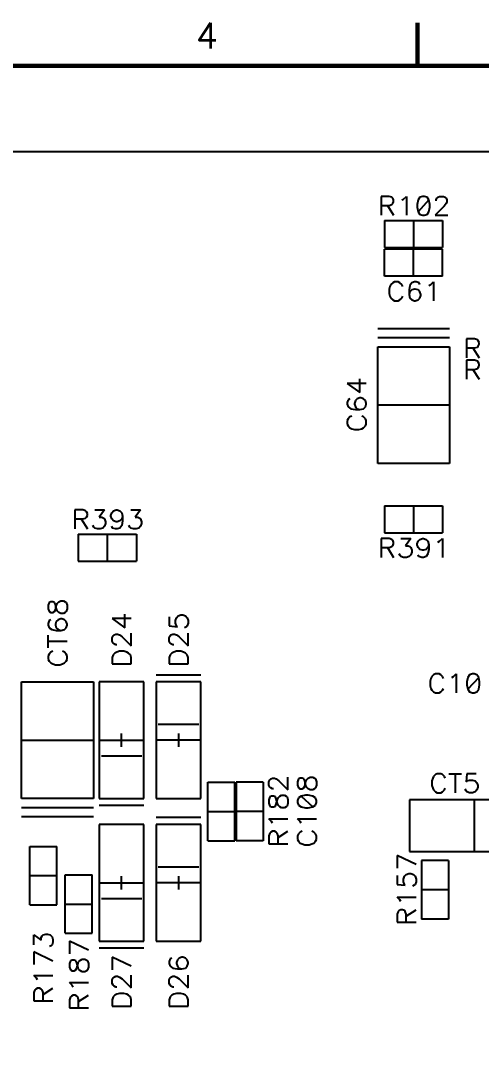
# Model space of a CAD drawing. Extents: x 295 to 953, y 10 to 290.
# Drawn here: x 641 to 694.4, y 171 to 290.2 of the extents above; entities that cross this region are included whole.
import ezdxf
from ezdxf.enums import TextEntityAlignment as Align

# ---------------------------------------------------------------- set-up
doc = ezdxf.new("R2010")
doc.units = 0
doc.header["$LTSCALE"] = 5
doc.header["$MEASUREMENT"] = 0
doc.layers.get('0').update_dxf_attribs({"linetype": 'CONTINUOUS', "lineweight": 25})
for name, color, linetype in [('DV-DPO-A6_BSK', 2, 'CONTINUOUS'), ('문자', 4, 'CONTINUOUS'), ('테두리', 3, 'CONTINUOUS')]:
    doc.layers.add(name, color=color, linetype=linetype)
doc.styles.get("Standard").update_dxf_attribs({"font": 'simplex.shx'})

# ---------------------------------------------------------------- blocks, each defined once
blk = doc.blocks.new('C')
at = {"layer": '테두리', "const_width": 0.5}
for points in [[(210, 290), (210, 285)], [(15, 285), (15, 15), (405, 15), (405, 285), (15, 285)]]:
    blk.add_lwpolyline(points, dxfattribs=at)
at = {"layer": '문자'}
blk.add_text('4', height=3, dxfattribs=at).set_placement((185.62, 288.5), align=Align.MIDDLE)

msp = doc.modelspace()

# ---------------------------------------------------------------- linework, layer by layer
at = {"layer": 'DV-DPO-A6_BSK', "color": 7}
for p, q in [((529.28, 275.1), (843.88, 275.1)), ((683.71, 269.89), (682.77, 269.89)), ((682.77, 269.89), (682.77, 267.7)), ((684.03, 269.79), (683.71, 269.89)), ((684.13, 269.68), (684.03, 269.79)), ((684.23, 269.48), (684.13, 269.68)), ((685.18, 269.48), (685.38, 269.58)), ((685.38, 269.58), (685.7, 269.89)), ((685.7, 269.89), (685.7, 267.7)), ((687.26, 269.79), (687.06, 269.48)), ((687.58, 269.89), (687.26, 269.79)), ((687.79, 269.89), (687.58, 269.89)), ((688.1, 269.79), (687.79, 269.89)), ((688.31, 269.48), (688.1, 269.79)), ((689.15, 269.48), (689.25, 269.68)), ((689.25, 269.68), (689.36, 269.79)), ((689.36, 269.79), (689.56, 269.89)), ((689.56, 269.89), (689.99, 269.89)), ((689.99, 269.89), (690.19, 269.79)), ((690.19, 269.79), (690.3, 269.68)), ((690.3, 269.68), (690.4, 269.48)), ((682.77, 268.85), (683.71, 268.85)), ((683.51, 268.85), (684.23, 267.7)), ((683.71, 268.85), (684.03, 268.95)), ((684.03, 268.95), (684.13, 269.05)), ((684.13, 269.05), (684.23, 269.27)), ((684.23, 269.27), (684.23, 269.48)), ((687.06, 269.48), (686.95, 268.95)), ((686.95, 268.95), (686.95, 268.64)), ((686.95, 268.64), (687.06, 268.12)), ((688.31, 269.48), (687.06, 268.12)), ((688.41, 268.95), (688.31, 269.48)), ((688.31, 268.12), (688.41, 268.64)), ((688.41, 268.64), (688.41, 268.95)), ((690.08, 268.74), (689.04, 267.7)), ((689.15, 269.37), (689.15, 269.48)), ((690.3, 269.05), (690.08, 268.74)), ((690.4, 269.27), (690.3, 269.05)), ((690.4, 269.48), (690.4, 269.27)), ((687.06, 268.12), (687.26, 267.81)), ((687.26, 267.81), (687.58, 267.7)), ((687.58, 267.7), (687.79, 267.7)), ((687.79, 267.7), (688.1, 267.81)), ((688.1, 267.81), (688.31, 268.12)), ((689.04, 267.7), (690.51, 267.7)), ((683.16, 267.09), (689.91, 267.09)), ((683.16, 267.09), (683.16, 263.96)), ((686.53, 267.09), (686.53, 263.96)), ((689.91, 267.09), (689.91, 263.96)), ((683.16, 263.96), (689.91, 263.96)), ((689.91, 263.78), (683.16, 263.78)), ((683.16, 260.66), (683.16, 263.78)), ((686.53, 260.66), (686.53, 263.78)), ((689.91, 260.66), (689.91, 263.78)), ((689.91, 260.66), (683.16, 260.66)), ((683.8, 259.47), (683.7, 259.16)), ((683.7, 259.16), (683.7, 258.63)), ((683.91, 259.68), (683.8, 259.47)), ((684.12, 259.89), (683.91, 259.68)), ((684.33, 260), (684.12, 259.89)), ((684.75, 260), (684.33, 260)), ((684.96, 259.89), (684.75, 260)), ((685.17, 259.68), (684.96, 259.89)), ((685.28, 259.47), (685.17, 259.68)), ((686.12, 259.58), (686.01, 259.06)), ((686.01, 259.06), (686.01, 258.53)), ((686.12, 258.84), (686.01, 258.53)), ((686.33, 259.89), (686.12, 259.58)), ((686.33, 259.06), (686.12, 258.84)), ((686.64, 260), (686.33, 259.89)), ((686.64, 259.16), (686.33, 259.06)), ((686.85, 260), (686.64, 260)), ((686.74, 259.16), (686.64, 259.16)), ((687.06, 259.06), (686.74, 259.16)), ((687.17, 259.89), (686.85, 260)), ((687.27, 258.84), (687.06, 259.06)), ((687.27, 259.68), (687.17, 259.89)), ((687.38, 258.53), (687.27, 258.84)), ((688.32, 259.58), (688.53, 259.68)), ((688.53, 259.68), (688.84, 260)), ((688.84, 260), (688.84, 257.79)), ((683.7, 258.63), (683.8, 258.32)), ((683.8, 258.32), (683.91, 258.11)), ((683.91, 258.11), (684.12, 257.9)), ((684.12, 257.9), (684.33, 257.79)), ((684.33, 257.79), (684.75, 257.79)), ((684.75, 257.79), (684.96, 257.9)), ((684.96, 257.9), (685.17, 258.11)), ((685.17, 258.11), (685.28, 258.32)), ((686.01, 258.53), (686.12, 258.11)), ((686.12, 258.11), (686.33, 257.9)), ((686.33, 257.9), (686.64, 257.79)), ((686.64, 257.79), (686.74, 257.79)), ((686.74, 257.79), (687.06, 257.9)), ((687.06, 257.9), (687.27, 258.11)), ((687.27, 258.11), (687.38, 258.43)), ((687.38, 258.43), (687.38, 258.53)), ((690.69, 254.55), (682.38, 254.55)), ((690.69, 253.51), (682.38, 253.51)), ((693.62, 253.38), (692.68, 253.38)), ((692.68, 253.38), (692.68, 251.19)), ((693.93, 253.28), (693.62, 253.38)), ((694.04, 253.17), (693.93, 253.28)), ((694.14, 252.97), (694.04, 253.17)), ((694.14, 252.76), (694.14, 252.97)), ((682.38, 238.95), (682.38, 252.47)), ((682.38, 252.47), (690.69, 252.47)), ((690.69, 252.47), (690.69, 238.95)), ((692.68, 252.34), (693.62, 252.34)), ((693.41, 252.34), (694.14, 251.19)), ((693.62, 252.34), (693.93, 252.44)), ((693.93, 252.44), (694.04, 252.54)), ((694.04, 252.54), (694.14, 252.76)), ((693.62, 250.91), (692.68, 250.91)), ((692.68, 250.91), (692.68, 248.71)), ((693.93, 250.8), (693.62, 250.91)), ((694.04, 250.69), (693.93, 250.8)), ((694.14, 250.49), (694.04, 250.69)), ((694.14, 250.28), (694.14, 250.49)), ((692.68, 249.86), (693.62, 249.86)), ((693.41, 249.86), (694.14, 248.71)), ((693.62, 249.86), (693.93, 249.97)), ((693.93, 249.97), (694.04, 250.07)), ((694.04, 250.07), (694.14, 250.28)), ((681.06, 248.23), (678.85, 248.23)), ((678.85, 248.23), (680.32, 247.18)), ((680.32, 247.18), (680.32, 248.75)), ((678.96, 246.34), (678.85, 246.03)), ((678.85, 246.03), (678.85, 245.81)), ((678.85, 245.81), (678.96, 245.5)), ((679.17, 246.44), (678.96, 246.34)), ((679.8, 246.24), (679.69, 245.92)), ((679.69, 245.92), (679.69, 245.81)), ((679.69, 245.81), (679.8, 245.5)), ((680.01, 246.44), (679.8, 246.24)), ((680.32, 246.55), (680.01, 246.44)), ((680.42, 246.55), (680.32, 246.55)), ((680.74, 246.44), (680.42, 246.55)), ((680.95, 246.24), (680.74, 246.44)), ((681.06, 245.92), (680.95, 246.24)), ((680.95, 245.5), (681.06, 245.81)), ((681.06, 245.81), (681.06, 245.92)), ((690.69, 245.71), (682.38, 245.71)), ((678.96, 245.5), (679.27, 245.29)), ((679.27, 245.29), (679.8, 245.19)), ((679.8, 245.5), (680.01, 245.29)), ((679.8, 245.19), (680.32, 245.19)), ((680.01, 245.29), (680.32, 245.19)), ((680.32, 245.19), (680.74, 245.29)), ((680.74, 245.29), (680.95, 245.5)), ((678.96, 244.14), (678.85, 243.93)), ((678.85, 243.93), (678.85, 243.51)), ((678.85, 243.51), (678.96, 243.3)), ((679.17, 244.35), (678.96, 244.14)), ((679.37, 244.45), (679.17, 244.35)), ((680.74, 244.35), (680.53, 244.45)), ((680.95, 244.14), (680.74, 244.35)), ((681.06, 243.93), (680.95, 244.14)), ((680.95, 243.3), (681.06, 243.51)), ((681.06, 243.51), (681.06, 243.93)), ((678.96, 243.3), (679.17, 243.09)), ((679.17, 243.09), (679.37, 242.98)), ((679.37, 242.98), (679.69, 242.88)), ((679.69, 242.88), (680.21, 242.88)), ((680.21, 242.88), (680.53, 242.98)), ((680.53, 242.98), (680.74, 243.09)), ((680.74, 243.09), (680.95, 243.3)), ((690.69, 238.95), (682.38, 238.95)), ((683.16, 234.07), (689.91, 234.07)), ((683.16, 234.07), (683.16, 230.94)), ((686.53, 234.07), (686.53, 230.94)), ((689.91, 234.07), (689.91, 230.94)), ((648.21, 233.57), (647.28, 233.57)), ((647.28, 233.57), (647.28, 231.38)), ((648.53, 233.47), (648.21, 233.57)), ((648.21, 232.53), (648.53, 232.63)), ((648.64, 233.36), (648.53, 233.47)), ((648.53, 232.63), (648.64, 232.73)), ((648.74, 233.15), (648.64, 233.36)), ((648.64, 232.73), (648.74, 232.94)), ((648.74, 232.94), (648.74, 233.15)), ((649.58, 233.57), (650.72, 233.57)), ((650.72, 233.57), (650.1, 232.73)), ((650.1, 232.73), (650.41, 232.73)), ((650.41, 232.73), (650.62, 232.63)), ((650.62, 232.63), (650.72, 232.53)), ((651.46, 232.94), (651.56, 233.26)), ((651.46, 232.84), (651.46, 232.94)), ((651.56, 232.53), (651.46, 232.84)), ((651.56, 233.26), (651.77, 233.47)), ((651.77, 233.47), (652.08, 233.57)), ((652.08, 233.57), (652.19, 233.57)), ((652.19, 233.57), (652.5, 233.47)), ((652.5, 233.47), (652.71, 233.26)), ((652.71, 233.26), (652.81, 232.84)), ((652.81, 232.84), (652.71, 232.53)), ((652.81, 232.84), (652.81, 232.32)), ((653.76, 233.57), (654.9, 233.57)), ((654.9, 233.57), (654.28, 232.73)), ((654.28, 232.73), (654.59, 232.73)), ((654.59, 232.73), (654.8, 232.63)), ((654.8, 232.63), (654.9, 232.53)), ((647.28, 232.53), (648.21, 232.53)), ((648.01, 232.53), (648.74, 231.38)), ((649.47, 231.58), (649.36, 231.79)), ((649.58, 231.48), (649.47, 231.58)), ((649.89, 231.38), (649.58, 231.48)), ((650.51, 231.48), (650.2, 231.38)), ((650.72, 231.69), (650.51, 231.48)), ((650.72, 232.53), (650.83, 232.21)), ((650.83, 232.01), (650.72, 231.69)), ((650.83, 232.21), (650.83, 232.01)), ((651.77, 232.32), (651.56, 232.53)), ((651.66, 231.48), (651.56, 231.69)), ((651.98, 231.38), (651.66, 231.48)), ((652.08, 232.21), (651.77, 232.32)), ((652.19, 232.21), (652.08, 232.21)), ((652.5, 232.32), (652.19, 232.21)), ((652.5, 231.48), (652.19, 231.38)), ((652.71, 232.53), (652.5, 232.32)), ((652.71, 231.79), (652.5, 231.48)), ((652.81, 232.32), (652.71, 231.79)), ((653.65, 231.58), (653.54, 231.79)), ((653.76, 231.48), (653.65, 231.58)), ((654.07, 231.38), (653.76, 231.48)), ((654.69, 231.48), (654.38, 231.38)), ((654.9, 231.69), (654.69, 231.48)), ((654.9, 232.53), (655.01, 232.21)), ((655.01, 232.01), (654.9, 231.69)), ((655.01, 232.21), (655.01, 232.01)), ((647.66, 230.76), (654.42, 230.76)), ((647.66, 230.76), (647.66, 227.64)), ((650.2, 231.38), (649.89, 231.38)), ((651.03, 230.76), (651.03, 227.64)), ((652.19, 231.38), (651.98, 231.38)), ((654.38, 231.38), (654.07, 231.38)), ((654.42, 230.76), (654.42, 227.64)), ((683.71, 230.27), (682.77, 230.27)), ((682.77, 230.27), (682.77, 228.08)), ((683.16, 230.94), (689.91, 230.94)), ((684.03, 230.16), (683.71, 230.27)), ((685.07, 230.27), (686.22, 230.27)), ((686.22, 230.27), (685.59, 229.43)), ((687.26, 230.16), (687.58, 230.27)), ((687.58, 230.27), (687.69, 230.27)), ((687.69, 230.27), (688, 230.16)), ((689.56, 229.96), (689.88, 230.27)), ((689.88, 230.27), (689.88, 228.08)), ((682.77, 229.23), (683.71, 229.23)), ((683.51, 229.23), (684.23, 228.08)), ((683.71, 229.23), (684.03, 229.33)), ((684.13, 230.06), (684.03, 230.16)), ((684.03, 229.33), (684.13, 229.43)), ((684.23, 229.85), (684.13, 230.06)), ((684.13, 229.43), (684.23, 229.64)), ((684.23, 229.64), (684.23, 229.85)), ((685.59, 229.43), (685.91, 229.43)), ((685.91, 229.43), (686.12, 229.33)), ((686.12, 229.33), (686.22, 229.23)), ((686.22, 229.23), (686.33, 228.91)), ((686.95, 229.64), (687.06, 229.96)), ((686.95, 229.54), (686.95, 229.64)), ((687.06, 229.23), (686.95, 229.54)), ((687.06, 229.96), (687.26, 230.16)), ((687.26, 229.01), (687.06, 229.23)), ((687.58, 228.91), (687.26, 229.01)), ((688, 229.01), (687.69, 228.91)), ((688, 230.16), (688.21, 229.96)), ((688.21, 229.23), (688, 229.01)), ((688.21, 229.96), (688.31, 229.54)), ((688.31, 229.54), (688.21, 229.23)), ((688.31, 229.01), (688.21, 228.49)), ((688.31, 229.54), (688.31, 229.01)), ((689.36, 229.85), (689.56, 229.96)), ((684.97, 228.28), (684.86, 228.49)), ((685.07, 228.18), (684.97, 228.28)), ((685.38, 228.08), (685.07, 228.18)), ((685.7, 228.08), (685.38, 228.08)), ((686.01, 228.18), (685.7, 228.08)), ((686.22, 228.39), (686.01, 228.18)), ((686.33, 228.7), (686.22, 228.39)), ((686.33, 228.91), (686.33, 228.7)), ((687.16, 228.18), (687.06, 228.39)), ((687.48, 228.08), (687.16, 228.18)), ((687.69, 228.08), (687.48, 228.08)), ((687.69, 228.91), (687.58, 228.91)), ((688, 228.18), (687.69, 228.08)), ((688.21, 228.49), (688, 228.18)), ((647.66, 227.64), (654.42, 227.64)), ((645.44, 222.95), (645.65, 223.06)), ((645.65, 223.06), (645.97, 223.06)), ((645.97, 223.06), (646.17, 222.95)), ((644.29, 222.85), (644.19, 222.54)), ((644.19, 222.54), (644.19, 222.12)), ((644.19, 222.12), (644.29, 221.8)), ((644.5, 222.95), (644.29, 222.85)), ((644.71, 222.95), (644.5, 222.95)), ((644.92, 222.85), (644.71, 222.95)), ((645.03, 222.64), (644.92, 222.85)), ((644.92, 221.8), (645.03, 222.01)), ((645.13, 222.22), (645.03, 222.64)), ((645.03, 222.01), (645.13, 222.43)), ((645.13, 222.43), (645.24, 222.75)), ((645.24, 221.91), (645.13, 222.22)), ((645.24, 222.75), (645.44, 222.95)), ((645.44, 221.7), (645.24, 221.91)), ((646.17, 222.95), (646.28, 222.85)), ((646.28, 222.85), (646.39, 222.54)), ((646.39, 222.12), (646.28, 221.8)), ((646.39, 222.54), (646.39, 222.12)), ((644.29, 220.76), (644.19, 220.44)), ((644.29, 221.8), (644.5, 221.7)), ((644.5, 220.86), (644.29, 220.76)), ((644.5, 221.7), (644.71, 221.7)), ((644.71, 221.7), (644.92, 221.8)), ((645.13, 220.65), (645.03, 220.34)), ((645.34, 220.86), (645.13, 220.65)), ((645.65, 220.97), (645.34, 220.86)), ((645.65, 221.6), (645.44, 221.7)), ((645.97, 221.6), (645.65, 221.6)), ((645.76, 220.97), (645.65, 220.97)), ((646.07, 220.86), (645.76, 220.97)), ((646.17, 221.7), (645.97, 221.6)), ((646.28, 220.65), (646.07, 220.86)), ((646.28, 221.8), (646.17, 221.7)), ((646.39, 220.34), (646.28, 220.65)), ((653.82, 220.99), (651.61, 220.99)), ((651.61, 220.99), (653.08, 219.94)), ((653.08, 219.94), (653.08, 221.51)), ((658.21, 221.19), (658.21, 220.14)), ((658.95, 220.78), (659.05, 221.09)), ((658.95, 220.46), (658.95, 220.78)), ((659.05, 221.09), (659.26, 221.3)), ((659.26, 221.3), (659.57, 221.41)), ((659.57, 221.41), (659.79, 221.41)), ((659.79, 221.41), (660.1, 221.3)), ((660.1, 221.3), (660.31, 221.09)), ((660.31, 221.09), (660.42, 220.78)), ((660.42, 220.78), (660.42, 220.46)), ((644.19, 220.44), (644.19, 220.24)), ((644.19, 220.24), (644.29, 219.92)), ((644.29, 219.92), (644.61, 219.72)), ((644.61, 219.72), (645.13, 219.61)), ((645.03, 220.34), (645.03, 220.24)), ((645.03, 220.24), (645.13, 219.92)), ((645.13, 219.92), (645.34, 219.72)), ((645.13, 219.61), (645.65, 219.61)), ((645.34, 219.72), (645.65, 219.61)), ((645.65, 219.61), (646.07, 219.72)), ((646.07, 219.72), (646.28, 219.92)), ((646.28, 219.92), (646.39, 220.24)), ((646.39, 220.24), (646.39, 220.34)), ((658.21, 220.14), (659.16, 220.05)), ((659.05, 220.14), (658.95, 220.46)), ((659.16, 220.05), (659.05, 220.14)), ((660.21, 220.05), (660, 219.94)), ((660.31, 220.14), (660.21, 220.05)), ((660.42, 220.46), (660.31, 220.14)), ((644.19, 217.62), (644.19, 219.09)), ((644.19, 218.36), (646.39, 218.36)), ((651.61, 218.78), (651.72, 219)), ((651.61, 218.36), (651.61, 218.78)), ((651.72, 218.16), (651.61, 218.36)), ((651.72, 219), (651.82, 219.1)), ((651.82, 219.1), (652.03, 219.2)), ((652.03, 219.2), (652.24, 219.2)), ((652.24, 219.2), (652.45, 219.1)), ((652.45, 219.1), (652.77, 218.89)), ((652.77, 218.89), (653.82, 217.84)), ((653.82, 217.84), (653.82, 219.31)), ((658.21, 218.78), (658.32, 219)), ((658.21, 218.36), (658.21, 218.78)), ((658.32, 218.16), (658.21, 218.36)), ((658.32, 219), (658.42, 219.1)), ((658.42, 219.1), (658.63, 219.2)), ((658.63, 219.2), (658.84, 219.2)), ((658.84, 219.2), (659.05, 219.1)), ((659.05, 219.1), (659.37, 218.89)), ((659.37, 218.89), (660.42, 217.84)), ((660.42, 217.84), (660.42, 219.31)), ((644.5, 217.1), (644.29, 216.89)), ((644.71, 217.21), (644.5, 217.1)), ((646.07, 217.1), (645.86, 217.21)), ((646.28, 216.89), (646.07, 217.1)), ((651.82, 218.05), (651.72, 218.16)), ((652.03, 217.95), (651.82, 218.05)), ((652.13, 217.11), (651.93, 217)), ((652.13, 217.95), (652.03, 217.95)), ((652.45, 217.21), (652.13, 217.11)), ((652.97, 217.21), (652.45, 217.21)), ((653.29, 217.11), (652.97, 217.21)), ((653.5, 217), (653.29, 217.11)), ((658.42, 218.05), (658.32, 218.16)), ((658.63, 217.95), (658.42, 218.05)), ((658.74, 217.11), (658.53, 217)), ((658.74, 217.95), (658.63, 217.95)), ((659.05, 217.21), (658.74, 217.11)), ((659.57, 217.21), (659.05, 217.21)), ((659.89, 217.11), (659.57, 217.21)), ((660.1, 217), (659.89, 217.11)), ((644.29, 216.89), (644.19, 216.68)), ((644.19, 216.68), (644.19, 216.26)), ((644.19, 216.26), (644.29, 216.06)), ((644.29, 216.06), (644.5, 215.85)), ((646.07, 215.85), (646.28, 216.06)), ((646.39, 216.68), (646.28, 216.89)), ((646.28, 216.06), (646.39, 216.26)), ((646.39, 216.26), (646.39, 216.68)), ((651.72, 216.79), (651.61, 216.47)), ((651.61, 216.47), (651.61, 215.74)), ((651.93, 217), (651.72, 216.79)), ((653.71, 216.79), (653.5, 217)), ((653.82, 216.47), (653.71, 216.79)), ((653.82, 215.74), (653.82, 216.47)), ((658.32, 216.79), (658.21, 216.47)), ((658.21, 216.47), (658.21, 215.74)), ((658.53, 217), (658.32, 216.79)), ((660.31, 216.79), (660.1, 217)), ((660.42, 216.47), (660.31, 216.79)), ((660.42, 215.74), (660.42, 216.47)), ((644.5, 215.85), (644.71, 215.74)), ((644.71, 215.74), (645.03, 215.63)), ((645.03, 215.63), (645.55, 215.63)), ((645.55, 215.63), (645.86, 215.74)), ((645.86, 215.74), (646.07, 215.85)), ((651.61, 215.74), (653.82, 215.74)), ((658.21, 215.74), (660.42, 215.74)), ((641.1, 200.15), (641.1, 213.67)), ((641.1, 213.67), (649.42, 213.67)), ((649.42, 213.67), (649.42, 200.15)), ((650.09, 213.67), (650.09, 200.15)), ((655.29, 213.67), (650.09, 213.67)), ((655.29, 200.15), (655.29, 213.67)), ((661.89, 214.45), (656.69, 214.45)), ((656.69, 213.67), (656.69, 200.15)), ((661.89, 213.67), (656.69, 213.67)), ((661.89, 200.15), (661.89, 213.67)), ((688.55, 214.06), (688.45, 213.75)), ((688.45, 213.75), (688.45, 213.22)), ((688.66, 214.27), (688.55, 214.06)), ((688.86, 214.48), (688.66, 214.27)), ((689.07, 214.58), (688.86, 214.48)), ((689.49, 214.58), (689.07, 214.58)), ((689.7, 214.48), (689.49, 214.58)), ((689.91, 214.27), (689.7, 214.48)), ((690.01, 214.06), (689.91, 214.27)), ((690.96, 214.17), (691.16, 214.27)), ((691.16, 214.27), (691.48, 214.58)), ((691.48, 214.58), (691.48, 212.39)), ((692.84, 214.17), (692.73, 213.65)), ((692.73, 213.65), (692.73, 213.33)), ((693.04, 214.48), (692.84, 214.17)), ((694.09, 214.17), (692.84, 212.81)), ((693.36, 214.58), (693.04, 214.48)), ((693.56, 214.58), (693.36, 214.58)), ((693.88, 214.48), (693.56, 214.58)), ((694.09, 214.17), (693.88, 214.48)), ((694.19, 213.65), (694.09, 214.17)), ((694.19, 213.33), (694.19, 213.65)), ((688.45, 213.22), (688.55, 212.91)), ((688.55, 212.91), (688.66, 212.7)), ((688.66, 212.7), (688.86, 212.5)), ((688.86, 212.5), (689.07, 212.39)), ((689.07, 212.39), (689.49, 212.39)), ((689.49, 212.39), (689.7, 212.5)), ((689.7, 212.5), (689.91, 212.7)), ((689.91, 212.7), (690.01, 212.91)), ((692.73, 213.33), (692.84, 212.81)), ((692.84, 212.81), (693.04, 212.5)), ((693.04, 212.5), (693.36, 212.39)), ((693.36, 212.39), (693.56, 212.39)), ((693.56, 212.39), (693.88, 212.5)), ((693.88, 212.5), (694.09, 212.81)), ((694.09, 212.81), (694.19, 213.33)), ((661.63, 208.73), (656.95, 208.73)), ((652.69, 206.13), (652.69, 207.69)), ((659.29, 207.69), (659.29, 206.13)), ((641.1, 206.91), (649.42, 206.91)), ((650.09, 206.91), (655.29, 206.91)), ((661.89, 206.91), (656.69, 206.91)), ((650.35, 205.09), (655.03, 205.09)), ((689.07, 202.92), (688.86, 202.72)), ((689.28, 203.03), (689.07, 202.92)), ((689.7, 203.03), (689.28, 203.03)), ((689.91, 202.92), (689.7, 203.03)), ((690.12, 202.72), (689.91, 202.92)), ((690.64, 203.03), (692.11, 203.03)), ((691.37, 203.03), (691.37, 200.83)), ((692.73, 203.03), (692.63, 202.09)), ((693.78, 203.03), (692.73, 203.03)), ((662.68, 195.27), (662.68, 202.04)), ((662.68, 202.04), (665.81, 202.04)), ((665.81, 195.27), (665.81, 202.04)), ((665.99, 202.04), (665.99, 195.27)), ((669.11, 202.04), (665.99, 202.04)), ((669.11, 202.04), (669.11, 195.27)), ((669.78, 202.1), (669.89, 202.31)), ((669.78, 201.69), (669.78, 202.1)), ((669.89, 201.48), (669.78, 201.69)), ((669.89, 202.31), (669.99, 202.42)), ((669.99, 202.42), (670.2, 202.53)), ((670.2, 202.53), (670.41, 202.53)), ((670.41, 202.53), (670.62, 202.42)), ((670.62, 202.42), (670.93, 202.21)), ((670.93, 202.21), (671.98, 201.16)), ((671.98, 201.16), (671.98, 202.62)), ((673.19, 202.42), (673.09, 202.1)), ((673.09, 202.1), (673.09, 201.69)), ((673.09, 201.69), (673.19, 201.38)), ((673.4, 202.53), (673.19, 202.42)), ((673.61, 202.53), (673.4, 202.53)), ((673.82, 202.42), (673.61, 202.53)), ((673.92, 202.21), (673.82, 202.42)), ((673.82, 201.38), (673.92, 201.58)), ((674.02, 201.79), (673.92, 202.21)), ((673.92, 201.58), (674.02, 202)), ((674.02, 202), (674.13, 202.31)), ((674.13, 201.48), (674.02, 201.79)), ((674.13, 202.31), (674.34, 202.53)), ((674.34, 202.53), (674.55, 202.62)), ((674.55, 202.62), (674.86, 202.62)), ((674.86, 202.62), (675.07, 202.53)), ((675.07, 202.53), (675.17, 202.42)), ((675.17, 202.42), (675.28, 202.1)), ((675.28, 201.69), (675.17, 201.38)), ((675.28, 202.1), (675.28, 201.69)), ((688.76, 202.51), (688.65, 202.2)), ((688.65, 202.2), (688.65, 201.67)), ((688.65, 201.67), (688.76, 201.36)), ((688.86, 202.72), (688.76, 202.51)), ((690.22, 202.51), (690.12, 202.72)), ((692.63, 202.09), (692.73, 202.2)), ((692.73, 202.2), (693.04, 202.29)), ((693.04, 202.29), (693.36, 202.29)), ((693.36, 202.29), (693.67, 202.2)), ((693.67, 202.2), (693.88, 201.98)), ((693.88, 201.98), (693.99, 201.67)), ((693.99, 201.67), (693.99, 201.46)), ((669.99, 201.38), (669.89, 201.48)), ((670.09, 200.43), (669.89, 200.33)), ((670.2, 201.27), (669.99, 201.38)), ((670.31, 200.43), (670.09, 200.43)), ((670.31, 201.27), (670.2, 201.27)), ((670.52, 200.33), (670.31, 200.43)), ((670.83, 200.23), (671.04, 200.43)), ((671.04, 200.43), (671.24, 200.54)), ((671.24, 200.54), (671.56, 200.54)), ((671.56, 200.54), (671.76, 200.43)), ((671.76, 200.43), (671.87, 200.33)), ((673.19, 201.38), (673.4, 201.27)), ((673.5, 200.43), (673.19, 200.23)), ((673.4, 201.27), (673.61, 201.27)), ((674.02, 200.54), (673.5, 200.43)), ((673.5, 200.43), (674.86, 199.18)), ((673.61, 201.27), (673.82, 201.38)), ((674.34, 200.54), (674.02, 200.54)), ((674.34, 201.27), (674.13, 201.48)), ((674.55, 201.16), (674.34, 201.27)), ((674.86, 200.43), (674.34, 200.54)), ((674.86, 201.16), (674.55, 201.16)), ((675.07, 201.27), (674.86, 201.16)), ((675.17, 200.23), (674.86, 200.43)), ((675.17, 201.38), (675.07, 201.27)), ((688.76, 201.36), (688.86, 201.15)), ((688.86, 201.15), (689.07, 200.94)), ((689.07, 200.94), (689.28, 200.83)), ((689.28, 200.83), (689.7, 200.83)), ((689.7, 200.83), (689.91, 200.94)), ((689.91, 200.94), (690.12, 201.15)), ((690.12, 201.15), (690.22, 201.36)), ((692.63, 201.05), (692.52, 201.25)), ((692.73, 200.94), (692.63, 201.05)), ((693.04, 200.83), (692.73, 200.94)), ((693.36, 200.83), (693.04, 200.83)), ((693.67, 200.94), (693.36, 200.83)), ((693.88, 201.15), (693.67, 200.94)), ((693.99, 201.46), (693.88, 201.15)), ((649.42, 200.15), (641.1, 200.15)), ((650.09, 200.15), (655.29, 200.15)), ((650.09, 199.38), (655.29, 199.38)), ((656.69, 200.15), (661.89, 200.15)), ((669.89, 200.33), (669.78, 200.02)), ((669.78, 200.02), (669.78, 199.6)), ((669.78, 199.6), (669.89, 199.28)), ((669.89, 199.28), (670.09, 199.18)), ((670.31, 199.18), (670.52, 199.28)), ((670.62, 200.12), (670.52, 200.33)), ((670.52, 199.28), (670.62, 199.49)), ((670.72, 199.7), (670.62, 200.12)), ((670.62, 199.49), (670.72, 199.91)), ((670.72, 199.91), (670.83, 200.23)), ((670.83, 199.39), (670.72, 199.7)), ((671.04, 199.18), (670.83, 199.39)), ((671.87, 199.28), (671.76, 199.18)), ((671.87, 200.33), (671.98, 200.02)), ((671.98, 199.6), (671.87, 199.28)), ((671.98, 200.02), (671.98, 199.6)), ((673.19, 200.23), (673.09, 199.91)), ((673.09, 199.91), (673.09, 199.7)), ((673.09, 199.7), (673.19, 199.39)), ((673.19, 199.39), (673.5, 199.18)), ((674.86, 199.18), (675.17, 199.39)), ((675.28, 199.91), (675.17, 200.23)), ((675.17, 199.39), (675.28, 199.7)), ((675.28, 199.7), (675.28, 199.91)), ((686.08, 200), (686.08, 194.02)), ((690.75, 200), (686.08, 200)), ((691.53, 200), (690.75, 200)), ((692.96, 200), (691.53, 200)), ((694.13, 200), (692.96, 200)), ((693.61, 194.02), (693.61, 200)), ((698.55, 200), (694.13, 200)), ((641.1, 199.11), (649.42, 199.11)), ((641.1, 198.07), (649.42, 198.07)), ((662.68, 198.66), (665.81, 198.66)), ((669.11, 198.66), (665.99, 198.66)), ((670.09, 199.18), (670.31, 199.18)), ((671.24, 199.08), (671.04, 199.18)), ((671.56, 199.08), (671.24, 199.08)), ((671.76, 199.18), (671.56, 199.08)), ((673.5, 199.18), (674.02, 199.08)), ((674.02, 199.08), (674.34, 199.08)), ((674.34, 199.08), (674.86, 199.18)), ((650.09, 197.16), (650.09, 183.64)), ((655.29, 197.16), (650.09, 197.16)), ((655.29, 183.64), (655.29, 197.16)), ((661.89, 197.94), (656.69, 197.94)), ((656.69, 197.16), (656.69, 183.64)), ((661.89, 197.16), (656.69, 197.16)), ((661.89, 183.64), (661.89, 197.16)), ((670.09, 197.51), (669.78, 197.82)), ((669.78, 197.82), (671.98, 197.82)), ((670.2, 197.3), (670.09, 197.51)), ((673.4, 197.51), (673.09, 197.82)), ((673.09, 197.82), (675.28, 197.82)), ((673.5, 197.3), (673.4, 197.51)), ((669.89, 196.15), (669.78, 195.84)), ((669.78, 195.84), (669.78, 194.9)), ((669.99, 196.25), (669.89, 196.15)), ((670.2, 196.36), (669.99, 196.25)), ((670.41, 196.36), (670.2, 196.36)), ((670.62, 196.25), (670.41, 196.36)), ((670.72, 196.15), (670.62, 196.25)), ((670.83, 195.84), (670.72, 196.15)), ((670.83, 195.62), (671.98, 196.36)), ((670.83, 194.9), (670.83, 195.84)), ((673.19, 196.05), (673.09, 195.84)), ((673.09, 195.84), (673.09, 195.42)), ((673.4, 196.25), (673.19, 196.05)), ((673.61, 196.36), (673.4, 196.25)), ((674.97, 196.25), (674.76, 196.36)), ((675.17, 196.05), (674.97, 196.25)), ((675.28, 195.84), (675.17, 196.05)), ((675.28, 195.42), (675.28, 195.84)), ((642.05, 187.84), (642.05, 194.61)), ((642.05, 194.61), (645.17, 194.61)), ((645.17, 187.84), (645.17, 194.61)), ((662.68, 195.27), (665.81, 195.27)), ((669.11, 195.27), (665.99, 195.27)), ((669.78, 194.9), (671.98, 194.9)), ((673.09, 195.42), (673.19, 195.21)), ((673.19, 195.21), (673.4, 195)), ((673.4, 195), (673.61, 194.9)), ((673.61, 194.9), (673.92, 194.79)), ((673.92, 194.79), (674.44, 194.79)), ((674.44, 194.79), (674.76, 194.9)), ((674.76, 194.9), (674.97, 195)), ((674.97, 195), (675.17, 195.21)), ((675.17, 195.21), (675.28, 195.42)), ((686.84, 192.5), (684.64, 193.54)), ((684.64, 193.54), (684.64, 192.08)), ((686.08, 194.02), (690.75, 194.02)), ((690.75, 194.02), (691.53, 194.02)), ((691.53, 194.02), (692.96, 194.02)), ((692.96, 194.02), (694.13, 194.02)), ((694.13, 194.02), (698.55, 194.02)), ((661.63, 192.22), (656.95, 192.22)), ((687.45, 192.96), (687.45, 186.19)), ((690.57, 192.96), (687.45, 192.96)), ((690.57, 192.96), (690.57, 186.19)), ((642.05, 191.23), (645.17, 191.23)), ((646.17, 184.54), (646.17, 191.31)), ((646.17, 191.31), (649.3, 191.31)), ((649.3, 184.54), (649.3, 191.31)), ((652.69, 189.62), (652.69, 191.18)), ((659.29, 191.18), (659.29, 189.62)), ((684.64, 191.25), (684.64, 190.2)), ((685.38, 190.83), (685.47, 191.15)), ((685.47, 191.15), (685.69, 191.35)), ((685.69, 191.35), (686, 191.46)), ((686, 191.46), (686.21, 191.46)), ((686.21, 191.46), (686.52, 191.35)), ((686.52, 191.35), (686.73, 191.15)), ((686.73, 191.15), (686.84, 190.83)), ((650.09, 190.4), (655.29, 190.4)), ((661.89, 190.4), (656.69, 190.4)), ((684.64, 190.2), (685.58, 190.1)), ((685.38, 190.52), (685.38, 190.83)), ((685.47, 190.2), (685.38, 190.52)), ((685.58, 190.1), (685.47, 190.2)), ((686.62, 190.1), (686.42, 190)), ((686.73, 190.2), (686.62, 190.1)), ((686.84, 190.52), (686.73, 190.2)), ((686.84, 190.83), (686.84, 190.52)), ((650.35, 188.58), (655.03, 188.58)), ((684.95, 188.43), (684.64, 188.74)), ((684.64, 188.74), (686.84, 188.74)), ((690.57, 189.57), (687.45, 189.57)), ((642.05, 187.84), (645.17, 187.84)), ((646.17, 187.92), (649.3, 187.92)), ((685.06, 187.28), (684.85, 187.17)), ((685.06, 188.22), (684.95, 188.43)), ((685.27, 187.28), (685.06, 187.28)), ((685.47, 187.17), (685.27, 187.28)), ((685.69, 186.54), (686.84, 187.28)), ((684.75, 187.07), (684.64, 186.75)), ((684.64, 186.75), (684.64, 185.82)), ((684.85, 187.17), (684.75, 187.07)), ((685.58, 187.07), (685.47, 187.17)), ((685.69, 186.75), (685.58, 187.07)), ((685.69, 185.82), (685.69, 186.75)), ((690.57, 186.19), (687.45, 186.19)), ((684.64, 185.82), (686.84, 185.82)), ((642.54, 183.22), (642.54, 184.36)), ((642.54, 184.36), (643.37, 183.74)), ((643.37, 184.05), (643.48, 184.26)), ((643.37, 183.74), (643.37, 184.05)), ((643.48, 184.26), (643.59, 184.36)), ((643.59, 184.36), (643.9, 184.46)), ((643.9, 184.46), (644.11, 184.46)), ((644.11, 184.46), (644.42, 184.36)), ((644.42, 184.36), (644.63, 184.15)), ((644.63, 184.15), (644.73, 183.84)), ((644.73, 183.84), (644.73, 183.53)), ((646.17, 184.54), (649.3, 184.54)), ((644.52, 183.11), (644.32, 183)), ((644.63, 183.22), (644.52, 183.11)), ((644.73, 183.53), (644.63, 183.22)), ((648.86, 182.59), (646.67, 183.64)), ((646.67, 183.64), (646.67, 182.18)), ((650.09, 183.64), (655.29, 183.64)), ((650.09, 182.87), (655.29, 182.87)), ((656.69, 183.64), (661.89, 183.64)), ((644.73, 181.33), (642.54, 182.38)), ((642.54, 182.38), (642.54, 180.92)), ((646.78, 181.34), (646.67, 181.03)), ((646.98, 181.45), (646.78, 181.34)), ((647.19, 181.45), (646.98, 181.45)), ((647.4, 181.34), (647.19, 181.45)), ((647.5, 181.13), (647.4, 181.34)), ((647.71, 181.24), (647.92, 181.45)), ((647.92, 181.45), (648.13, 181.55)), ((648.13, 181.55), (648.45, 181.55)), ((648.45, 181.55), (648.65, 181.45)), ((648.65, 181.45), (648.76, 181.34)), ((648.76, 181.34), (648.86, 181.03)), ((653.82, 180.73), (651.61, 181.78)), ((651.61, 181.78), (651.61, 180.32)), ((658.32, 181.57), (658.21, 181.26)), ((658.53, 181.68), (658.32, 181.57)), ((659.16, 181.47), (659.05, 181.15)), ((659.37, 181.68), (659.16, 181.47)), ((659.68, 181.78), (659.37, 181.68)), ((659.79, 181.78), (659.68, 181.78)), ((660.1, 181.68), (659.79, 181.78)), ((660.31, 181.47), (660.1, 181.68)), ((660.42, 181.15), (660.31, 181.47)), ((646.67, 181.03), (646.67, 180.61)), ((646.67, 180.61), (646.78, 180.3)), ((646.78, 180.3), (646.98, 180.19)), ((646.98, 180.19), (647.19, 180.19)), ((647.19, 180.19), (647.4, 180.3)), ((647.4, 180.3), (647.5, 180.51)), ((647.61, 180.71), (647.5, 181.13)), ((647.5, 180.51), (647.61, 180.92)), ((647.61, 180.92), (647.71, 181.24)), ((647.71, 180.4), (647.61, 180.71)), ((647.92, 180.19), (647.71, 180.4)), ((648.13, 180.09), (647.92, 180.19)), ((648.65, 180.19), (648.45, 180.09)), ((648.76, 180.3), (648.65, 180.19)), ((648.86, 180.61), (648.76, 180.3)), ((648.86, 181.03), (648.86, 180.61)), ((658.21, 181.26), (658.21, 181.05)), ((658.21, 181.05), (658.32, 180.73)), ((658.32, 180.73), (658.63, 180.52)), ((658.63, 180.52), (659.16, 180.42)), ((659.05, 181.15), (659.05, 181.05)), ((659.05, 181.05), (659.16, 180.73)), ((659.16, 180.73), (659.37, 180.52)), ((659.16, 180.42), (659.68, 180.42)), ((659.37, 180.52), (659.68, 180.42)), ((659.68, 180.42), (660.1, 180.52)), ((660.1, 180.52), (660.31, 180.73)), ((660.31, 180.73), (660.42, 181.05)), ((660.42, 181.05), (660.42, 181.15)), ((642.85, 179.35), (642.54, 179.66)), ((642.54, 179.66), (644.73, 179.66)), ((642.96, 179.14), (642.85, 179.35)), ((648.45, 180.09), (648.13, 180.09)), ((651.61, 179.16), (651.72, 179.37)), ((651.61, 178.74), (651.61, 179.16)), ((651.72, 179.37), (651.82, 179.48)), ((651.82, 179.48), (652.03, 179.58)), ((652.03, 179.58), (652.24, 179.58)), ((652.24, 179.58), (652.45, 179.48)), ((652.45, 179.48), (652.77, 179.27)), ((652.77, 179.27), (653.82, 178.22)), ((653.82, 178.22), (653.82, 179.68)), ((658.21, 179.16), (658.32, 179.37)), ((658.21, 178.74), (658.21, 179.16)), ((658.32, 179.37), (658.42, 179.48)), ((658.42, 179.48), (658.63, 179.58)), ((658.63, 179.58), (658.84, 179.58)), ((658.84, 179.58), (659.05, 179.48)), ((659.05, 179.48), (659.37, 179.27)), ((659.37, 179.27), (660.42, 178.22)), ((660.42, 178.22), (660.42, 179.68)), ((642.65, 177.99), (642.54, 177.67)), ((642.75, 178.09), (642.65, 177.99)), ((642.96, 178.2), (642.75, 178.09)), ((643.17, 178.2), (642.96, 178.2)), ((643.37, 178.09), (643.17, 178.2)), ((643.48, 177.99), (643.37, 178.09)), ((643.59, 177.67), (643.48, 177.99)), ((643.59, 177.46), (644.73, 178.2)), ((646.98, 178.52), (646.67, 178.84)), ((646.67, 178.84), (648.86, 178.84)), ((647.09, 178.32), (646.98, 178.52)), ((651.72, 178.53), (651.61, 178.74)), ((651.82, 178.43), (651.72, 178.53)), ((652.03, 178.32), (651.82, 178.43)), ((652.13, 178.32), (652.03, 178.32)), ((658.32, 178.53), (658.21, 178.74)), ((658.42, 178.43), (658.32, 178.53)), ((658.63, 178.32), (658.42, 178.43)), ((658.74, 178.32), (658.63, 178.32)), ((642.54, 177.67), (642.54, 176.74)), ((642.54, 176.74), (644.73, 176.74)), ((643.59, 176.74), (643.59, 177.67)), ((646.78, 177.17), (646.67, 176.85)), ((646.67, 176.85), (646.67, 175.91)), ((646.87, 177.26), (646.78, 177.17)), ((647.09, 177.37), (646.87, 177.26)), ((647.3, 177.37), (647.09, 177.37)), ((647.5, 177.26), (647.3, 177.37)), ((647.61, 177.17), (647.5, 177.26)), ((647.71, 176.85), (647.61, 177.17)), ((647.71, 176.64), (648.86, 177.37)), ((647.71, 175.91), (647.71, 176.85)), ((651.72, 177.17), (651.61, 176.85)), ((651.61, 176.85), (651.61, 176.12)), ((651.93, 177.38), (651.72, 177.17)), ((652.13, 177.48), (651.93, 177.38)), ((652.45, 177.59), (652.13, 177.48)), ((652.97, 177.59), (652.45, 177.59)), ((653.29, 177.48), (652.97, 177.59)), ((653.5, 177.38), (653.29, 177.48)), ((653.71, 177.17), (653.5, 177.38)), ((653.82, 176.85), (653.71, 177.17)), ((653.82, 176.12), (653.82, 176.85)), ((658.32, 177.17), (658.21, 176.85)), ((658.21, 176.85), (658.21, 176.12)), ((658.53, 177.38), (658.32, 177.17)), ((658.74, 177.48), (658.53, 177.38)), ((659.05, 177.59), (658.74, 177.48)), ((659.57, 177.59), (659.05, 177.59)), ((659.89, 177.48), (659.57, 177.59)), ((660.1, 177.38), (659.89, 177.48)), ((660.31, 177.17), (660.1, 177.38)), ((660.42, 176.85), (660.31, 177.17)), ((660.42, 176.12), (660.42, 176.85)), ((646.67, 175.91), (648.86, 175.91)), ((651.61, 176.12), (653.82, 176.12)), ((658.21, 176.12), (660.42, 176.12))]:
    msp.add_line(p, q, dxfattribs=at)

# ---------------------------------------------------------------- block references
msp.add_blockref('C', (476.98, 0))

doc.saveas('drawing.dxf')
